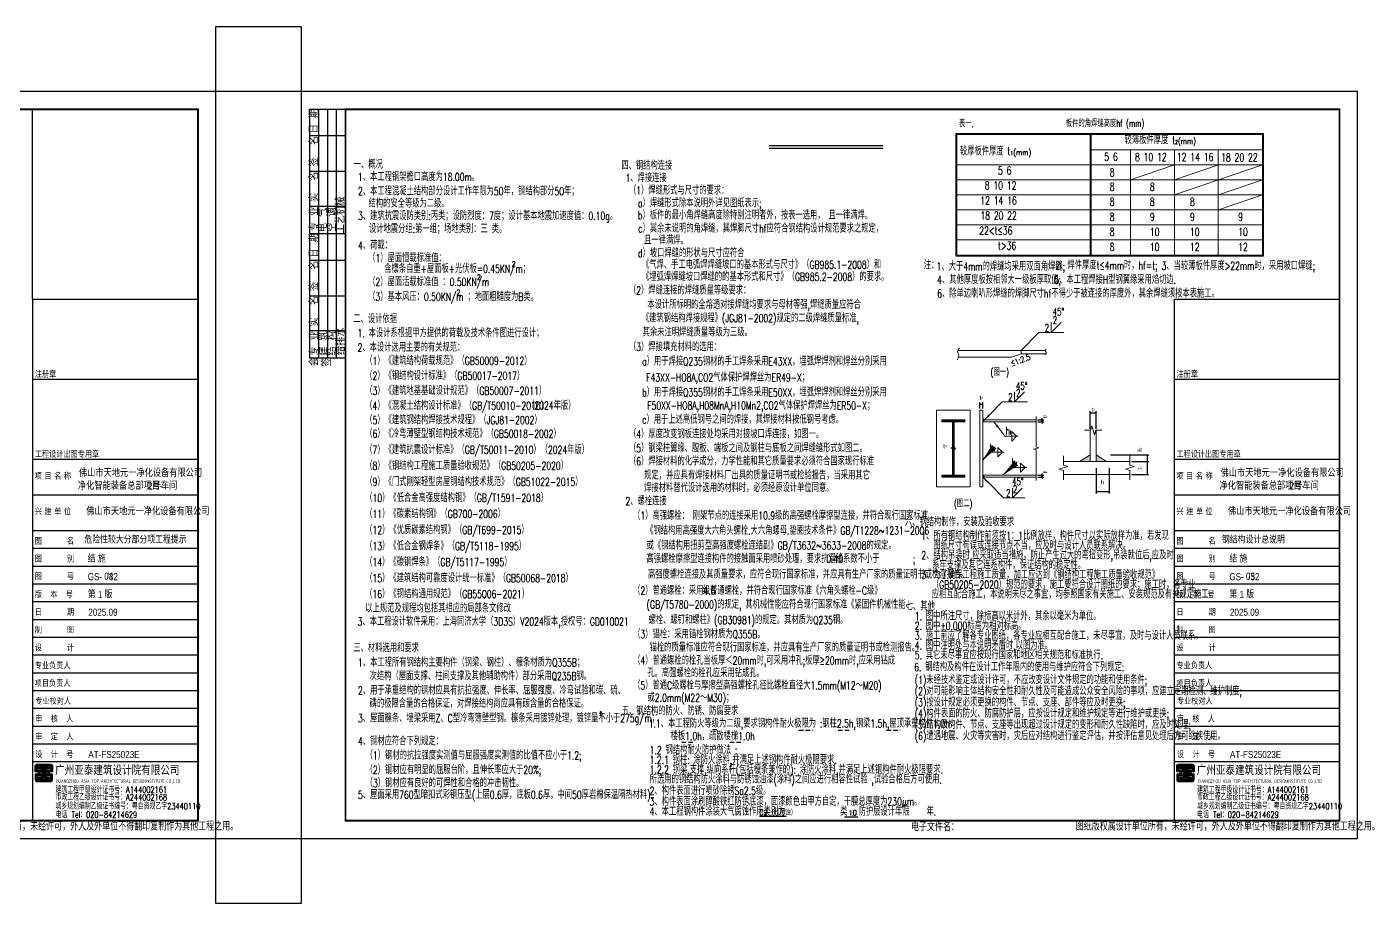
# Model space of a CAD drawing. Extents: x 250899 to 650964, y 268083 to 317384.
# Drawn here: x 576134 to 650964, y 268083 to 317384 of the extents above; entities that cross this region are included whole.
import ezdxf
from ezdxf.enums import TextEntityAlignment as Align

# ---------------------------------------------------------------- set-up
doc = ezdxf.new("R2010")
doc.units = 0
doc.header["$LTSCALE"] = 1000
doc.header["$MEASUREMENT"] = 0
doc.linetypes.add('HIDDEN', pattern=[0.375, 0.25, -0.125])
for name, color, linetype in [('13', 13, 'Continuous'), ('14', 14, 'Continuous'), ('_0', 7, 'Continuous'), ('DIM_SYMB', 3, 'Continuous'), ('PUB_TEXT', 7, 'Continuous'), ('PUB_TITLE', 4, 'Continuous'), ('S-PUB-TAB', 4, 'Continuous'), ('TK', 7, 'HIDDEN'), ('填写', 3, 'Continuous')]:
    doc.layers.add(name, color=color, linetype=linetype)
doc.layers.add('TXT', color=2, linetype='Continuous', lineweight=20)
doc.styles.add('_HZTXT', font='gs_txt.shx', dxfattribs={"width": 0.8, "bigfont": 'gs_hztxt.shx'})
doc.styles.add('_TXT-1', font='TXT-1.shx', dxfattribs={"width": 0.6})
doc.styles.add('A', font='romans.shx', dxfattribs={"width": 0.7, "bigfont": 'hzdx.shx'})
doc.styles.add('DIM_FONT', font='SIMPLEX.shx', dxfattribs={"width": 0.8})
doc.styles.add('HT', font='simhei.ttf')
doc.styles.add('HZDX', font='txt.shx', dxfattribs={"width": 0.7, "bigfont": 'hztxt.shx'})
doc.styles.add('HZTXT', font='txt.shx', dxfattribs={"bigfont": 'hztxt.shx'})
doc.styles.add('hztxt0', font='romans.shx', dxfattribs={"bigfont": 'gbcbig0.shx'})
doc.styles.get("Standard").update_dxf_attribs({"font": 'gbenor.shx', "bigfont": 'gbcbig0.shx'})
doc.styles.add('宋体', font='SimSun.ttf', dxfattribs={"width": 0.7})
doc.styles.add('标注', font='civil-jg.shx', dxfattribs={"width": 0.8, "bigfont": 'hz-jg.shx'})
doc.dimstyles.new('1-100', dxfattribs={"dimscale": 100, "dimtxt": 2.5, "dimasz": 0.9, "dimexe": 0.9, "dimexo": 0.9, "dimgap": 0.63, "dimtad": 1, "dimdec": 0, "dimzin": 0, "dimdsep": 46, "dimtxsty": '标注', "dimblk": 'ARCHTICK', "dimcen": 0, "dimclrt": 7, "dimadec": 0, "dimazin": 0, "dimtfac": 1, "dimtdec": 0, "dimtix": 1, "dimtmove": 2, "dimatfit": 3, "dimfxl": 1, "dimtolj": 1, "dimtzin": 0, "dimarcsym": 0})
doc.dimstyles.new('1-150', dxfattribs={"dimscale": 150, "dimtxt": 2.5, "dimasz": 0.9, "dimexe": 0.9, "dimexo": 0.9, "dimgap": 0.63, "dimtad": 1, "dimdec": 0, "dimzin": 4, "dimdsep": 46, "dimtxsty": 'DIM_FONT', "dimblk": 'ARCHTICK', "dimcen": 0.09, "dimclrt": 7, "dimazin": 0, "dimtfac": 1, "dimtdec": 0, "dimtix": 1, "dimtmove": 2, "dimatfit": 3, "dimfxl": 1, "dimtolj": 1, "dimtzin": 0, "dimarcsym": 0})

# ---------------------------------------------------------------- blocks, each defined once
blk = doc.blocks.new('弘吉车间2')
at = {"layer": '14'}
h = blk.add_hatch(dxfattribs=at)
h.set_pattern_fill('ANSI31', color=256, scale=100, angle=135, style=0)
h.set_pattern_definition([(180, (-226475.39, -78017.824), (-3e-15, -12.5), [])])
edge = h.paths.add_edge_path()
edge.add_line((-9011, 2855), (-9011, 2773))
edge.add_line((-9011, 2773), (-9152, 2773))
edge.add_line((-9152, 2773), (-9152, 3084))
edge.add_arc((-9062, 3084), 90, 90, 180, ccw=False)
edge.add_line((-9062, 3174), (-8271, 3174))
edge.add_arc((-8271, 3084), 90, 0, 90, ccw=False)
edge.add_line((-8181, 3084), (-8181, 2768))
edge.add_line((-8181, 2768), (-8311, 2768))
edge.add_line((-8311, 2768), (-8311, 2862))
edge.add_line((-8311, 2862), (-8282, 2862))
edge.add_line((-8282, 2862), (-8268, 2862))
edge.add_line((-8268, 2862), (-8268, 3074))
edge.add_line((-8268, 3074), (-9055, 3074))
edge.add_line((-9055, 3074), (-9055, 2855))
edge.add_line((-9055, 2855), (-9011, 2855))
h.paths.add_polyline_path([(-8629, 2622), (-8629, 3030), (-8321, 3030), (-8321, 2942), (-8535, 2942), (-8535, 2855), (-8362, 2855), (-8362, 2525), (-8542, 2525), (-8542, 2442), (-8320, 2442), (-8320, 2365), (-8628, 2365), (-8628, 2526), (-8697, 2526), (-8697, 2365), (-9006, 2365), (-9006, 2442), (-8784, 2442), (-8784, 2525), (-8963, 2525), (-8963, 2855), (-8790, 2855), (-8790, 2942), (-9004, 2942), (-9004, 3030), (-8697, 3030), (-8697, 2622)])
h.paths.add_polyline_path([(-8874, 2772), (-8776, 2772), (-8776, 2616), (-8874, 2616)], flags=16)
h.paths.add_polyline_path([(-8452, 2772), (-8549, 2772), (-8549, 2616), (-8452, 2616)], flags=16)
edge = h.paths.add_edge_path()
edge.add_line((-9011, 2525), (-9011, 2607))
edge.add_line((-9011, 2607), (-9152, 2607))
edge.add_line((-9152, 2607), (-9152, 2296))
edge.add_arc((-9062, 2296), 90, 180, 270)
edge.add_line((-9062, 2206), (-8271, 2206))
edge.add_arc((-8271, 2296), 90, 270, 360)
edge.add_line((-8181, 2296), (-8181, 2612))
edge.add_line((-8181, 2612), (-8311, 2612))
edge.add_line((-8311, 2612), (-8311, 2518))
edge.add_line((-8311, 2518), (-8282, 2518))
edge.add_line((-8282, 2518), (-8268, 2518))
edge.add_line((-8268, 2518), (-8268, 2306))
edge.add_line((-8268, 2306), (-9055, 2306))
edge.add_line((-9055, 2306), (-9055, 2525))
edge.add_line((-9055, 2525), (-9011, 2525))
for p, q in [((-9300, 29320), (-9300, 0)), ((-9300, 29320), (0, 29320)), ((-9300, 24820), (0, 24820)), ((-9300, 20320), (0, 20320)), ((-9300, 18320), (0, 18320)), ((-9300, 16320), (0, 16320)), ((-9300, 15320), (0, 15320)), ((-9300, 14320), (0, 14320)), ((-9300, 13320), (0, 13320)), ((-9300, 12320), (0, 12320)), ((-9300, 11320), (0, 11320)), ((-9300, 10320), (0, 10320)), ((-9300, 9320), (0, 9320)), ((-9300, 8320), (0, 8320)), ((-9300, 7320), (0, 7320)), ((-9300, 6320), (0, 6320)), ((-9300, 5320), (0, 5320)), ((-9300, 4320), (0, 4320)), ((-9300, 3320), (0, 3320)), ((-9300, 3320), (0, 3320))]:
    blk.add_line(p, q, dxfattribs=at)
for points in [[(-9011, 2855), (-9011, 2773), (-9152, 2773), (-9152, 3084, -0.414214), (-9062, 3174), (-8271, 3174, -0.414214), (-8181, 3084), (-8181, 2768), (-8311, 2768), (-8311, 2862), (-8282, 2862), (-8268, 2862), (-8268, 3074), (-9055, 3074), (-9055, 2855)], [(-9011, 2525), (-9011, 2607), (-9152, 2607), (-9152, 2296, 0.414214), (-9062, 2206), (-8271, 2206, 0.414214), (-8181, 2296), (-8181, 2612), (-8311, 2612), (-8311, 2518), (-8282, 2518), (-8268, 2518), (-8268, 2306), (-9055, 2306), (-9055, 2525)]]:
    blk.add_lwpolyline(points, format="xyb", close=True, dxfattribs=at)
blk.add_lwpolyline([(-8629, 2622), (-8629, 2622), (-8629, 3030), (-8321, 3030), (-8321, 2942), (-8535, 2942), (-8535, 2855), (-8362, 2855), (-8362, 2525), (-8542, 2525), (-8542, 2442), (-8320, 2442), (-8320, 2365), (-8628, 2365), (-8628, 2526), (-8697, 2526), (-8697, 2365), (-9006, 2365), (-9006, 2442), (-8784, 2442), (-8784, 2525), (-8963, 2525), (-8963, 2855), (-8790, 2855), (-8790, 2942), (-9004, 2942), (-9004, 3030), (-8697, 3030), (-8697, 2622), (-8629, 2622)], dxfattribs=at)
for points in [[(-8874, 2772), (-8776, 2772), (-8776, 2616), (-8874, 2616)], [(-8452, 2772), (-8549, 2772), (-8549, 2616), (-8452, 2616)]]:
    blk.add_lwpolyline(points, close=True, dxfattribs=at)
at = {"layer": '13', "color": 7, "style": '_HZTXT', "width": 0.85}
for s, height, p in [('佛山市天地元一净化设备有限公司', 417.91, (-6694, 19336)), ('净化智能装备总部项目-', 417.91, (-6750, 18616)), ('2号车间', 417.9, (-2815, 18616)), ('佛山市天地元一净化设备有限公司', 417.91, (-6282, 17179)), ('结 施', 400, (-6198, 14522)), ('GS-  /32', 400, (-6198, 13522)), ('第 1 版', 400, (-6198, 12522)), ('2025.09', 400, (-6166, 11522)), ('AT-FS25023E', 400, (-6166, 3522))]:
    blk.add_text(s, height=height, dxfattribs=at).set_placement(p)
at = {"layer": '13', "style": 'HZTXT', "width": 0.7}
for s, p in [('建筑工程甲级设计证书号：A144002161', (-8015, 1568)), ('市政工程乙级设计证书号：A244002168', (-8015, 1144)), ('城乡规划编制乙级证书编号：粤自资规乙字23440110', (-8015, 639)), ('电话 Tel：020-84214629', (-8015, 159))]:
    blk.add_text(s, height=350, rotation=359.99972, dxfattribs=at).set_placement(p)
at = {"layer": '14'}
for s, height, style, width, p in [('注册章', 350, '宋体', 0.82, (-9173, 24949)), ('工程设计出图专用章', 350, '宋体', 0.82, (-9173, 20449)), ('项', 350, '宋体', 0.82, (-9176, 19220)), ('目', 350, '宋体', 0.82, (-8632, 19220)), ('名', 350, '宋体', 0.82, (-8081, 19220)), ('称', 350, '宋体', 0.82, (-7542, 19220)), ('兴', 350, '宋体', 0.82, (-9176, 17220)), ('建', 350, '宋体', 0.82, (-8632, 17220)), ('单', 350, '宋体', 0.82, (-8081, 17220)), ('位', 350, '宋体', 0.82, (-7542, 17220)), ('图      名', 350, '宋体', 0.82, (-9176, 15566)), ('图      别', 350, '宋体', 0.82, (-9176, 14566)), ('图      号', 350, '宋体', 0.82, (-9176, 13566)), ('版  本  号', 350, '宋体', 0.82, (-9176, 12566)), ('日      期', 350, '宋体', 0.82, (-9176, 11566)), ('制      图', 350, '宋体', 0.82, (-9176, 10566)), ('设      计', 350, '宋体', 0.82, (-9176, 9566)), ('专业负责人', 350, '宋体', 0.82, (-9176, 8566)), ('项目负责人', 350, '宋体', 0.82, (-9176, 7566)), ('专业校对人', 350, '宋体', 0.82, (-9149, 6566, -24845)), ('审  核  人', 350, '宋体', 0.82, (-9149, 5566, -24845)), ('审  定  人', 350, '宋体', 0.82, (-9149, 4566, -24845)), ('设  计  号', 350, '宋体', 0.82, (-9149, 3566, -24845)), ('广州亚泰建筑设计院有限公司', 480, 'HT', 0.8, (-8033, 2612))]:
    blk.add_text(s, height=height, dxfattribs=dict(at, style=style, width=width)).set_placement(p)
at = {"layer": '14', "width": 0.8}
blk.add_text('GUANGZHOU ASIA TOP ARCHITECTURAL DESIGNINSTITUTE CO.,LTD', height=198, rotation=359.99972, dxfattribs=at).set_placement((-7987, 2124, -24845))
at = {"layer": '14', "style": 'hztxt0'}
for s, p in [('电子文件名：', (-24105, -584)), ('图纸版权属设计单位所有，未经许可，外人及外单位不得翻印复制作为其他工程之用。', (-14838, -548))]:
    blk.add_text(s, height=450, rotation=359.99972, dxfattribs=at).set_placement(p)
blk = doc.blocks.new('A$C393D5F54')
at = {"layer": '14'}
for p, q in [((0, 446), (0, 14446)), ((0, 14446), (2000, 14446)), ((500, 446), (500, 14446)), ((1000, 446), (1000, 14446)), ((1500, 446), (1500, 14446)), ((2000, 446), (2000, 14446)), ((2000, 12946), (0, 12946)), ((2000, 10946), (0, 10946)), ((2000, 8990), (0, 8990)), ((2000, 7446), (0, 7446)), ((2000, 5946), (0, 5946)), ((2000, 3946), (0, 3946)), ((2000, 1990), (0, 1990)), ((2000, 446), (0, 446))]:
    blk.add_line(p, q, dxfattribs=at)
at = {"layer": '14', "style": 'HZTXT', "width": 0.85}
for s, p in [('日 期', (462, 13105)), ('签  名', (466, 11238)), ('实  名', (466, 9238)), ('工艺机械', (1953, 7471)), ('专 业', (472, 7598)), ('电 气', (957, 7540)), ('空 调', (1460, 7558)), ('日 期', (462, 6105)), ('签  名', (466, 4238)), ('实  名', (466, 2238)), ('专 业', (480, 598)), ('建 筑', (967, 592)), ('结 构', (1470, 597)), ('给排水', (1970, 629)), ('会', (470, -3)), ('签', (1174, -27))]:
    blk.add_text(s, height=450, rotation=90, dxfattribs=at).set_placement(p)
blk = doc.blocks.new('_ArchTick')
at = {"color": 0, "linetype": 'ByBlock', "const_width": 0.4}
blk.add_lwpolyline([(-0.5, -0.5), (0.5, 0.5)], dxfattribs=at)
blk = doc.blocks.new('*D204')
at = {"layer": 'Defpoints', "color": 0, "transparency": 16777216}
for p in [(638173, 292938), (638173, 292207), (639152, 292207)]:
    blk.add_point(p, dxfattribs=at)
at = {"layer": 'TXT', "color": 0, "lineweight": -2, "transparency": 16777216}
for p, q in [((638263, 292938), (639242, 292938)), ((639152, 292938), (639152, 292207)), ((638263, 292207), (639242, 292207))]:
    blk.add_line(p, q, dxfattribs=at)
at = {"layer": 'TXT', "color": 0, "linetype": 'ByBlock', "lineweight": -2, "transparency": 16777216, "xscale": 90, "yscale": 90, "zscale": 90}
for p, rotation in [((639152, 292938), 90), ((639152, 292207), 270)]:
    blk.add_blockref('_ArchTick', p, dxfattribs=dict(at, rotation=rotation))
at = {"layer": 'TXT', "color": 7, "transparency": 16777216, "insert": (638717, 292573), "char_height": 250, "attachment_point": 5, "rotation": 90, "style": '标注'}
blk.add_mtext('\\A1;t{\\H0.5x;1}', dxfattribs=at)
blk = doc.blocks.new('*D205')
at = {"layer": 'Defpoints', "color": 0, "transparency": 16777216}
for p in [(636995, 293296), (638173, 292938), (639152, 292938)]:
    blk.add_point(p, dxfattribs=at)
at = {"layer": 'TXT', "color": 0, "lineweight": -2, "transparency": 16777216}
for p, q in [((637085, 293296), (639242, 293296)), ((638263, 292938), (639242, 292938)), ((639152, 293296), (639152, 292938))]:
    blk.add_line(p, q, dxfattribs=at)
at = {"layer": 'TXT', "color": 0, "linetype": 'ByBlock', "lineweight": -2, "transparency": 16777216, "xscale": 90, "yscale": 90, "zscale": 90}
for p, rotation in [((639152, 293296), 90), ((639152, 292938), 270)]:
    blk.add_blockref('_ArchTick', p, dxfattribs=dict(at, rotation=rotation))
at = {"layer": 'TXT', "color": 7, "transparency": 16777216, "insert": (638737, 293596), "char_height": 250, "attachment_point": 5, "rotation": 90, "style": '标注'}
blk.add_mtext('\\A1;h{\\H0.5x;f}', dxfattribs=at)
blk = doc.blocks.new('*D206')
at = {"layer": 'Defpoints', "color": 0, "transparency": 16777216}
for p in [(636272, 292639), (637002, 292639), (636272, 291228)]:
    blk.add_point(p, dxfattribs=at)
at = {"layer": 'TXT', "color": 0, "lineweight": -2, "transparency": 16777216}
for p, q in [((636272, 292549), (636272, 291138)), ((637002, 292549), (637002, 291138)), ((637002, 291228), (636272, 291228))]:
    blk.add_line(p, q, dxfattribs=at)
at = {"layer": 'TXT', "color": 0, "linetype": 'ByBlock', "lineweight": -2, "transparency": 16777216, "xscale": 90, "yscale": 90, "zscale": 90, "rotation": 180}
blk.add_blockref('_ArchTick', (636272, 291228), dxfattribs=at)
at = {"layer": 'TXT', "color": 0, "linetype": 'ByBlock', "lineweight": -2, "transparency": 16777216, "xscale": 90, "yscale": 90, "zscale": 90}
blk.add_blockref('_ArchTick', (637002, 291228), dxfattribs=at)
at = {"layer": 'TXT', "color": 7, "transparency": 16777216, "insert": (636641, 291769), "char_height": 250, "attachment_point": 5, "style": '标注'}
blk.add_mtext('\\A1;h{\\H0.5x;f}', dxfattribs=at)
blk = doc.blocks.new('*D207')
at = {"layer": 'Defpoints', "color": 0, "transparency": 16777216}
for p in [(636272, 295662), (635940, 294683), (636272, 294683)]:
    blk.add_point(p, dxfattribs=at)
at = {"layer": 'TXT', "color": 0, "lineweight": -2, "transparency": 16777216}
for p, q in [((635940, 294773), (635940, 295752)), ((635940, 295662), (636272, 295662)), ((636272, 294773), (636272, 295752))]:
    blk.add_line(p, q, dxfattribs=at)
at = {"layer": 'TXT', "color": 0, "linetype": 'ByBlock', "lineweight": -2, "transparency": 16777216, "xscale": 90, "yscale": 90, "zscale": 90, "rotation": 180}
blk.add_blockref('_ArchTick', (635940, 295662), dxfattribs=at)
at = {"layer": 'TXT', "color": 0, "linetype": 'ByBlock', "lineweight": -2, "transparency": 16777216, "xscale": 90, "yscale": 90, "zscale": 90}
blk.add_blockref('_ArchTick', (636272, 295662), dxfattribs=at)
at = {"layer": 'TXT', "color": 7, "transparency": 16777216, "insert": (636106, 295850), "char_height": 250, "attachment_point": 5, "style": '标注'}
blk.add_mtext('\\A1;t{\\H0.5x;2}', dxfattribs=at)
blk = doc.blocks.new('*D208')
at = {"layer": 'Defpoints', "color": 0, "transparency": 16777216}
for p in [(628194, 293694), (628292, 293694), (628292, 293680)]:
    blk.add_point(p, dxfattribs=at)
at = {"layer": 'TXT', "color": 0, "lineweight": -2, "transparency": 16777216}
for p, q in [((628194, 293680), (628104, 293680)), ((628194, 293680), (628292, 293680)), ((628194, 293604), (628194, 293590)), ((628292, 293680), (628382, 293680)), ((628292, 293604), (628292, 293590))]:
    blk.add_line(p, q, dxfattribs=at)
at = {"layer": 'TXT', "color": 0, "linetype": 'ByBlock', "lineweight": -2, "transparency": 16777216, "xscale": 90, "yscale": 90, "zscale": 90}
blk.add_blockref('_ArchTick', (628194, 293680), dxfattribs=at)
at = {"layer": 'TXT', "color": 0, "linetype": 'ByBlock', "lineweight": -2, "transparency": 16777216, "xscale": 90, "yscale": 90, "zscale": 90, "rotation": 180}
blk.add_blockref('_ArchTick', (628292, 293680), dxfattribs=at)
at = {"layer": 'TXT', "color": 7, "transparency": 16777216, "insert": (627784, 293791), "char_height": 250, "attachment_point": 5, "style": '标注'}
blk.add_mtext('\\A1;t{\\H0.5x;w}', dxfattribs=at)
blk = doc.blocks.new('*D209')
at = {"layer": 'Defpoints', "color": 0, "transparency": 16777216}
for p in [(629730, 295822), (629894, 296162), (629894, 295822)]:
    blk.add_point(p, dxfattribs=at)
at = {"layer": 'TXT', "color": 0, "lineweight": -2, "transparency": 16777216}
for p, q in [((629730, 295912), (629730, 296252)), ((629730, 296162), (629894, 296162)), ((629894, 295912), (629894, 296252))]:
    blk.add_line(p, q, dxfattribs=at)
at = {"layer": 'TXT', "color": 0, "linetype": 'ByBlock', "lineweight": -2, "transparency": 16777216, "xscale": 90, "yscale": 90, "zscale": 90, "rotation": 180}
blk.add_blockref('_ArchTick', (629730, 296162), dxfattribs=at)
at = {"layer": 'TXT', "color": 0, "linetype": 'ByBlock', "lineweight": -2, "transparency": 16777216, "xscale": 90, "yscale": 90, "zscale": 90}
blk.add_blockref('_ArchTick', (629894, 296162), dxfattribs=at)
at = {"layer": 'TXT', "color": 7, "transparency": 16777216, "insert": (629812, 296518), "char_height": 250, "attachment_point": 5, "style": '标注'}
blk.add_mtext('\\A1;t{\\H0.5x;e}', dxfattribs=at)
blk = doc.blocks.new('*D210')
at = {"layer": 'Defpoints', "color": 0, "transparency": 16777216}
for p in [(632894, 295277), (632897, 295165), (633234, 295165)]:
    blk.add_point(p, dxfattribs=at)
at = {"layer": 'TXT', "color": 0, "lineweight": -2, "transparency": 16777216}
for p, q in [((632984, 295277), (633324, 295277)), ((632987, 295165), (633324, 295165)), ((633234, 295277), (633234, 295367)), ((633234, 295277), (633234, 295165)), ((633234, 295165), (633234, 295075))]:
    blk.add_line(p, q, dxfattribs=at)
at = {"layer": 'TXT', "color": 0, "linetype": 'ByBlock', "lineweight": -2, "transparency": 16777216, "xscale": 90, "yscale": 90, "zscale": 90}
for p, rotation in [((633234, 295277), 270), ((633234, 295165), 90)]:
    blk.add_blockref('_ArchTick', p, dxfattribs=dict(at, rotation=rotation))
at = {"layer": 'TXT', "color": 7, "transparency": 16777216, "insert": (633401, 295447), "char_height": 250, "attachment_point": 5, "rotation": 90, "style": '标注'}
blk.add_mtext('\\A1;t{\\H0.5x;f}', dxfattribs=at)
blk = doc.blocks.new('*D211')
at = {"layer": 'Defpoints', "color": 0, "transparency": 16777216}
for p in [(632894, 292164), (632897, 292052), (633234, 292052)]:
    blk.add_point(p, dxfattribs=at)
at = {"layer": 'TXT', "color": 0, "lineweight": -2, "transparency": 16777216}
for p, q in [((632984, 292164), (633324, 292164)), ((632987, 292052), (633324, 292052)), ((633234, 292164), (633234, 292254)), ((633234, 292164), (633234, 292052)), ((633234, 292052), (633234, 291962))]:
    blk.add_line(p, q, dxfattribs=at)
at = {"layer": 'TXT', "color": 0, "linetype": 'ByBlock', "lineweight": -2, "transparency": 16777216, "xscale": 90, "yscale": 90, "zscale": 90}
for p, rotation in [((633234, 292164), 270), ((633234, 292052), 90)]:
    blk.add_blockref('_ArchTick', p, dxfattribs=dict(at, rotation=rotation))
at = {"layer": 'TXT', "color": 7, "transparency": 16777216, "insert": (633401, 292335), "char_height": 250, "attachment_point": 5, "rotation": 90, "style": '标注'}
blk.add_mtext('\\A1;t{\\H0.5x;f}', dxfattribs=at)

msp = doc.modelspace()

# ---------------------------------------------------------------- hatches: boundary and pattern name
at = {"layer": 'TXT'}
h = msp.add_hatch(dxfattribs=at)
h.set_pattern_fill('ANSI32', color=0, scale=225.684374, style=0)
h.set_pattern_definition([(45, (182579.674, -206695.32), (-59.843607, 59.843607), []), (45, (182619.57, -206695.32), (-59.843607, 59.843607), [])])
h.paths.add_polyline_path([(628883.5, 295276.9), (627602.6, 295276.9), (627602.6, 295164.9), (628883.5, 295164.9)])
h.paths.add_polyline_path([(628291.8, 295164.9), (628194.3, 295164.9), (628194.3, 292164.5), (628291.8, 292164.5)])
h.paths.add_polyline_path([(628883.5, 292164.5), (627602.6, 292164.5), (627602.6, 292052.4), (628883.5, 292052.4)])
for points in [[(629894.3, 295340.6), (629894.3, 295164.9), (630004.8, 295276.9, 0.1050115)], [(629894.3, 291988.8), (629894.3, 292164.5), (630004.8, 292052.4, -0.1050115)]]:
    msp.add_hatch(color=0, dxfattribs=at).paths.add_polyline_path(points)
h = msp.add_hatch(color=0, dxfattribs=at)
h.paths.add_polyline_path([(635349.9, 292937.7), (635939.9, 292937.7), (635939.9, 293295.6)])
h.paths.add_polyline_path([(636862, 292937.7), (636272, 293295.6), (636272, 292937.7)])

# ---------------------------------------------------------------- linework, layer by layer
at = {"color": 6}
for p, q in [((617339.8, 272990.3), (618849.3, 272990.3)), ((622116, 272955.5), (622870.8, 272955.5))]:
    msp.add_line(p, q, dxfattribs=at)
at = {"layer": '14'}
msp.add_line((576470, 302053.2), (576470, 312733.2), dxfattribs=at)
at = {"layer": 'DIM_SYMB', "const_width": 70}
msp.add_lwpolyline([(617880, 310696), (624291, 310696)], dxfattribs=at)
at = {"layer": 'DIM_SYMB'}
msp.add_lwpolyline([(617880, 310556), (624291, 310556)], dxfattribs=at)
at = {"layer": 'PUB_TITLE'}
for points in [[(512470, 271733.2), (586770, 271733.2), (586770, 313733.2), (512470, 313733.2)], [(591564.1, 271733.2), (650964.1, 271733.2), (650964.1, 313733.2), (591564.1, 313733.2)]]:
    msp.add_lwpolyline(points, close=True, dxfattribs=at)
at = {"layer": 'PUB_TITLE', "const_width": 100}
for points in [[(514970, 272733.2), (585770, 272733.2), (585770, 312733.2), (514970, 312733.2)], [(594064.1, 272733.2), (649964.1, 272733.2), (649964.1, 312733.2), (594064.1, 312733.2)]]:
    msp.add_lwpolyline(points, close=True, dxfattribs=at)
at = {"layer": 'S-PUB-TAB'}
for points in [[(586770, 317383.9), (591564.1, 317383.9), (591564.1, 313733.2), (586770, 313733.2)], [(586770, 271733.2), (591564.1, 271733.2), (591564.1, 268082.5), (586770, 268082.5)]]:
    msp.add_lwpolyline(points, close=True, dxfattribs=at)
at = {"layer": 'TK'}
for p, q in [((614698.3, 277862.3), (615065, 277862.3)), ((619564.6, 277821.1), (620320.4, 277821.1)), ((621764.3, 277821.1), (622520.1, 277821.1)), ((624494.1, 277821.1), (625249.9, 277821.1)), ((612970.4, 277144.3), (613726.1, 277144.3)), ((615674.9, 277144.3), (616430.6, 277144.3))]:
    msp.add_line(p, q, dxfattribs=at)
at = {"layer": 'TXT', "color": 0}
for p, q in [((628380.2, 311367), (645678.2, 311367)), ((628380.2, 311367), (628380.2, 304483.6)), ((628436.6, 311310.5), (645621.8, 311310.5)), ((628436.6, 311310.5), (628436.6, 304540)), ((635941.1, 311310.5), (635941.1, 304540)), ((635997.5, 311310.5), (635997.5, 304540)), ((645621.8, 311310.5), (645621.8, 304540)), ((645678.2, 311367), (645678.2, 304483.6)), ((635997.5, 310464.2), (645621.8, 310464.2)), ((638197.9, 310464.2), (638197.9, 304540)), ((640680.4, 310464.2), (640680.4, 304540)), ((643139.2, 310464.2), (643139.2, 304540)), ((628436.6, 309617.9), (645621.8, 309617.9)), ((638197.9, 308771.6), (640680.4, 309617.9)), ((640680.4, 308771.6), (643163, 309617.9)), ((643163, 308771.6), (645621.8, 309617.9)), ((628436.6, 308771.6), (645621.8, 308771.6)), ((640680.4, 307925.3), (643163, 308771.6)), ((643163, 307925.3), (645621.8, 308771.6)), ((628436.6, 307925.3), (645621.8, 307925.3)), ((643163, 307079), (645621.8, 307925.3)), ((628436.6, 307079), (645621.8, 307079)), ((628436.6, 306232.6), (645621.8, 306232.6)), ((628436.6, 305386.3), (645621.8, 305386.3)), ((628380.2, 304483.6), (645678.2, 304483.6)), ((628436.6, 304540), (645621.8, 304540)), ((633048.5, 300187.9), (634465.1, 300187.9)), ((633745.8, 300187.9), (633745.8, 300749.9)), ((633745.8, 300187.9), (634307.8, 300749.9)), ((628488.9, 299175.8), (632114.3, 299175.8)), ((628531.1, 298793.1), (631538.9, 298793.1)), ((631538.9, 299175.8), (633416.2, 299175.8)), ((631538.9, 298793.1), (632062.3, 298988.5)), ((632062.3, 298988.5), (632062.3, 299175.8)), ((632062.3, 298988.5), (633449.4, 298988.5)), ((631688.4, 296289.1), (632250.3, 296851)), ((631688.4, 296289.1), (631688.4, 296851)), ((629190.9, 295822.3), (627295.1, 295822.3)), ((627295.1, 295822.3), (627295.1, 291507.1)), ((629190.9, 295822.3), (629190.9, 291507.1)), ((629730, 295822.3), (629730, 291507.1)), ((629730, 295822.3), (629894.3, 295822.3)), ((629894.3, 295822.3), (629894.3, 291507.1)), ((630991, 296289.1), (632407.7, 296289.1)), ((628883.5, 295276.9), (627602.6, 295276.9)), ((627602.6, 295276.9), (627602.6, 295164.9)), ((628883.5, 295164.9), (627602.6, 295164.9)), ((628194.3, 295164.9), (628194.3, 292164.5)), ((628291.8, 295164.9), (628291.8, 292164.5)), ((628883.5, 295276.9), (628883.5, 295164.9)), ((629894.3, 295164.9), (630004.8, 295276.9)), ((629894.3, 295164.9), (632900.2, 295164.9)), ((630251.2, 295529.3), (630004.2, 295275.6)), ((630004.8, 295276.9), (632900.2, 295276.9)), ((630737.5, 294883.2), (630523.1, 295164.9)), ((631145, 294347.6), (631889.3, 294347.6)), ((631799.4, 294347.6), (631529.7, 294617.4)), ((631529.7, 294347.6), (631529.7, 294617.4)), ((631799.4, 294347.6), (631529.7, 294077.9)), ((631529.7, 294347.6), (631529.7, 294077.9)), ((635939.9, 294683.1), (635939.9, 292937.7)), ((636272, 294683.1), (636272, 292937.7)), ((630279.2, 293448.7), (631093.8, 293448.7)), ((631007.1, 293448.7), (630747.1, 293708.7)), ((630747.1, 293448.7), (630747.1, 293708.7)), ((631007.1, 293448.7), (630747.1, 293188.7)), ((630747.1, 293448.7), (630747.1, 293188.7)), ((632288.5, 292583.3), (632028.6, 292843.3)), ((632028.6, 292583.3), (632028.6, 292843.3)), ((634429.8, 292937.7), (638173, 292937.7)), ((635939.9, 293295.6), (635349.9, 292937.7)), ((636272, 293295.6), (636862, 292937.7)), ((628883.5, 292164.5), (627602.6, 292164.5)), ((627602.6, 292052.4), (627602.6, 292164.5)), ((628883.5, 292052.4), (627602.6, 292052.4)), ((628883.5, 292052.4), (628883.5, 292164.5)), ((629894.3, 292164.5), (632900.2, 292164.5)), ((629894.3, 292164.5), (630004.8, 292052.4)), ((629894.3, 292052.4), (632900.2, 292052.4)), ((631495.4, 292583.3), (632375.2, 292583.3)), ((632288.5, 292583.3), (632028.6, 292323.4)), ((632028.6, 292583.3), (632028.6, 292323.4)), ((638173, 292207.5), (634429.8, 292207.5)), ((629190.9, 291507.1), (627295.1, 291507.1)), ((629894.3, 291507.1), (629730, 291507.1)), ((631565.3, 290889.9), (631565.3, 291431.6)), ((631565.3, 290889.9), (632107, 291431.6)), ((631061.4, 290889.9), (632258.6, 290889.9))]:
    msp.add_line(p, q, dxfattribs=at)
at = {"layer": 'TXT', "color": 0, "extrusion": (0, 0, -1)}
msp.add_line((630197.4, 291760.8), (629948.1, 292012.1), dxfattribs=at)
at = {"layer": 'TXT', "color": 0}
for points in [[(630251.2, 295529.3), (630991, 296289.1)], [(630737.5, 294883.2), (631145, 294347.6)], [(632900.2, 295466.5), (632900.2, 293752.7), (633049.2, 293705.3), (632751.3, 293624.1), (632900.2, 293576.7), (632900.2, 291862.9)], [(635624, 294683.1), (635959.2, 294683.1), (636038.2, 294931.4), (636173.6, 294434.9), (636252.6, 294683.1), (636587.9, 294683.1)], [(634429.8, 293253.6), (634429.8, 292719.3), (634678, 292640.3), (634181.5, 292504.9), (634429.8, 292425.9), (634429.8, 291891.5)], [(638173, 293253.6), (638173, 292719.3), (638421.3, 292640.3), (637924.8, 292504.9), (638173, 292425.9), (638173, 291891.5)]]:
    msp.add_lwpolyline(points, dxfattribs=at)
at = {"layer": 'TXT', "color": 0, "extrusion": (0, 0, -1)}
msp.add_lwpolyline([(-630197.4, 291760.8), (-631061.4, 290889.9)], dxfattribs=at)
at = {"layer": 'TXT', "color": 0}
msp.add_arc((629799.7, 295048.5), 307, 48.072094, 72.051069, dxfattribs=at)
for points, knots in [([(628594.3, 299296), (628537.2, 299243.8), (628425.8, 299141.9), (628596, 298912.9), (628519.1, 298750.7), (628471.7, 298650.7)], [0, 0, 0, 0, 201.0135278, 392.4350221, 700.1627303, 700.1627303, 700.1627303, 700.1627303]), ([(633472.5, 299245.5), (633442.7, 299218.8), (633382.6, 299165.1), (633500.1, 299057), (633444.9, 298973.6), (633411.3, 298922.8)], [0, 0, 0, 0, 100.5067639, 202.2747743, 360.2538886, 360.2538886, 360.2538886, 360.2538886])]:
    msp.add_open_spline(points, degree=3, knots=knots, dxfattribs=at)
for points in [[(630208.9, 295572.3), (630293.4, 295489.9), (630004.2, 295277.5)], [(630787.2, 294919.6), (630693.5, 294847.8), (630525, 295164.7)], [(630078.3, 293304.7), (630168.3, 293228.4), (629894.3, 292996.6)], [(630232.3, 291806), (630147.6, 291723.8), (629943.4, 292018.9)], [(631246.8, 292441.5), (631324.3, 292352.5), (631018.6, 292164.5)]]:
    msp.add_solid(points, dxfattribs=at)

# ---------------------------------------------------------------- block references
at = {"layer": '14', "color": 6}
msp.add_blockref('A$C393D5F54', (592064.1, 298287.6), dxfattribs=at)
at = {"layer": '_0'}
for p in [(585770, 272733.2), (649964.1, 272733.2)]:
    msp.add_blockref('弘吉车间2', p, dxfattribs=at)

# ---------------------------------------------------------------- texts
at = {"layer": '13', "color": 7, "style": '_HZTXT', "width": 0.85}
for s, p in [('危险性较大分部分项工程提示', (579382.4, 288326.8)), ('钢结构设计总说明', (643349.9, 288326.8)), ('04', (580501.1, 286276)), ('05', (644695.3, 286276))]:
    msp.add_text(s, height=400, dxfattribs=at).set_placement(p)
at = {"layer": 'PUB_TEXT', "style": '_TXT-1', "width": 0.6}
msp.add_text('2', height=224.1, dxfattribs=at).set_placement((608342.7, 278865.4), align=Align.TOP_LEFT)
at = {"layer": 'TXT', "color": 0, "style": 'A', "width": 0.7}
for s, height, p in [('表一.', 389.98, (628556.1, 311729.1)), ('板件的角焊缝高度hf (mm)', 389.983, (634565.4, 311743.7)), ('一、概况', 450, (594529.6, 309399.4)), ('四、钢结构连接', 450, (609574.3, 309341.7)), ('1、本工程钢架檐口高度为18.00m。', 450, (594768.2, 308705)), ('1、焊接连接', 450, (609806.6, 308651.8)), ('8', 450, (637038, 308956.5)), ('2、本工程混凝土结构部分设计工作年限为50年，钢结构部分50年；', 450, (594768.2, 307903.1)), ('  （1）焊缝形式与尺寸的要求：', 450, (609572.2, 307942.6)), ('8', 450, (637038, 308152.7)), ('8', 450, (639294.9, 308152.7)), ('结构的安全等级为二级。', 450, (595363.4, 307215.2)), ('    a）焊缝形式除本说明外详见图纸表示;', 450, (609572.2, 307229.2)), ('8', 450, (637038, 307306.4)), ('8', 450, (639294.9, 307306.4)), ('8', 450, (641551.7, 307306.4)), ('3、建筑抗震设防类别:丙类；设防烈度：7度；设计基本地震加速度值：0.10g。', 450, (594768.2, 306515)), ('    b）板件的最小角焊缝高度除特别注明者外，按表一选用， 且一律满焊。', 450, (609572.2, 306551.4)), ('8', 450, (637038, 306460.1)), ('9', 450, (639294.9, 306460.1)), ('9', 450, (641551.7, 306460.1)), ('9', 450, (644259.9, 306460.1)), ('设计地震分组:第一组；场地类别：三 类。', 450, (595383.7, 305785.7)), ('    c）其余未说明的角焊缝，其焊脚尺寸hf应符合钢结构设计规范要求之规定，', 450, (609588.6, 305808.2)), ('8', 450, (637038, 305613.8)), ('10', 450, (639294.9, 305613.8)), ('10', 450, (641551.7, 305613.8)), ('10', 450, (644259.9, 305613.8)), ('4、荷载：', 450, (594768.2, 304858.5)), ('且一律满焊。', 450, (610855.2, 305142.7)), ('（1）屋面恒载标准值：', 450, (595339.2, 304144.9)), ('    d）坡口焊缝的形状与尺寸应符合', 450, (609572.2, 304417.2)), ('8', 450, (637038, 304767.5)), ('10', 450, (639294.9, 304767.5)), ('12', 450, (641551.7, 304767.5)), ('12', 450, (644259.9, 304767.5)), ('含檩条自重+屋面板+光伏板=0.45KN/m；', 450, (596241.7, 303539.7)), ('2', 300, (603413.2, 303883.2)), ('《气焊、手工电弧焊焊缝坡口的基本形式与尺寸》（GB985.1-2008）和', 450, (610737.4, 303771.3)), ('注：', 450, (626580.3, 303743.3)), ('1、大于4mm的焊缝均采用双面角焊缝;', 450, (627307.8, 303673)), ('2、焊件厚度t≤4mm时，hf=t;', 450, (633982, 303733.7)), ('3、当较薄板件厚度>22mm时，采用坡口焊缝;', 450, (639950.2, 303706.8)), ('（2）屋面活载标准值 ：0.50KN/m', 450, (595339.2, 302803.4)), ('2', 300, (601456.7, 303145.1)), ('《埋弧焊焊缝坡口焊缝的的基本形式和尺寸》（GB985.2-2008）的要求。', 450, (610738.7, 303087.9)), ('4、其他厚度板按相邻大一级板厚取值;', 450, (627337.2, 302926.4)), ('5、本工程焊接H型钢翼缘采用焰切边.', 450, (633926.2, 302925.6)), ('（3）基本风压：0.50KN/m ；地面粗糙度为B类。', 450, (595339.2, 301963.9)), ('2', 300, (600317.1, 302292.3)), ('  （2）焊缝连接的焊缝质量等级要求：', 450, (609572.2, 302328.1)), ('6、除单边喇叭形焊缝的焊脚尺寸hf不得少于被连接的厚度外，其余焊缝须按本表施工。', 450, (627335.1, 302152.7)), ('   本设计所标明的全熔透对接焊缝均要求与母材等强,焊缝质量应符合', 450, (610333.2, 301522.6)), ('二、设计依据', 450, (594505.6, 300716.5)), ('《建筑钢结构焊接规程》(JGJ81-2002)规定的二级焊缝质量标准,', 450, (610727.5, 300761.2)), ('45%%d', 415.98, (633824.9, 301144.3)), ('2', 416, (633830.1, 300674.1)), ('1. 本设计系根据甲方提供的荷载及技术条件图进行设计；', 450, (594744.2, 299921.6)), ('其余未注明焊缝质量等级为三级。', 450, (610772, 299967.9)), ('2、本设计选用主要的有关规范：', 450, (594744.2, 299115.8)), ('  （3）焊接填充材料的选用：', 450, (609572.2, 299145.2)), ('  （1）《建筑结构荷载规范》（GB50009-2012）', 450, (594744.2, 298364)), ('     a）用于焊接Q235钢材的手工焊条采用E43XX，埋弧焊焊剂和焊丝分别采用', 450, (609572.2, 298332.2)), ('  （2）《钢结构设计标准》（GB50017-2017）', 450, (594744.2, 297523)), ('F43XX-HO8A,CO2气体保护焊焊丝为ER49-X；', 450, (610975.8, 297429.9)), ('(图一)', 389.98, (630336.3, 297759)), ('  （3）《建筑地基基础设计规范》（GB50007-2011）', 450, (594744.2, 296677.9)), ('     b）用于焊接Q355钢材的手工焊条采用E50XX，埋弧焊焊剂和焊丝分别采用', 450, (609572.2, 296591.4)), ('45%%d', 415.98, (631767.5, 296968.6)), ('  （4）《混凝土结构设计标准》（GB/T50010-2010）', 450, (594744.2, 295839.8)), ('（2024年版）', 450, (604276.9, 295845.7)), ('F50XX-HO8A,H08MnA,H10Mn2,CO2气体保护焊焊丝为ER50-X；', 450, (611029.3, 295848.4)), ('2', 416, (631772.7, 296570.1)), ('  （5）《建筑钢结构焊接技术规程》（JGJ81-2002）', 450, (594744.2, 295035)), ('     c）用于上述高低钢号之间的焊接，其焊接材料按低钢号考虑。', 450, (609572.2, 295061.6)), ('h', 431.6, (631180.4, 294443.4)), ('  （6）《冷弯薄壁型钢结构技术规范》（GB50018-2002）', 450, (594744.2, 294264.7)), ('  （4）厚度改变钢板连接处均采用对接坡口焊连接，如图一。', 450, (609572.2, 294245.3)), ('f', 215.8, (631414.6, 294443.4)), ('  （7）《建筑抗震设计标准》（GB/T50011-2010）（2024年版）', 450, (594744.2, 293362.5)), ('  （5）钢梁柱翼缘、腹板、端板之间及钢柱与底板之间焊缝缝形式如图二。', 450, (609572.2, 293454.5)), ('h', 416, (630292.3, 293505.9)), ('f', 208, (630518.1, 293505.9)), ('  （8）《钢结构工程施工质量验收规范》（GB50205-2020）', 450, (594744.2, 292460.3)), ('  （6）焊接材料的化学成分，力学性能和其它质量要求必须符合国家现行标准', 450, (609572.2, 292715.3)), ('h', 416, (631529.5, 292675.6)), ('f', 208, (631755.3, 292675.6)), ('  （9）《门式刚架轻型房屋钢结构技术规范》（GB51022-2015）', 450, (594744.2, 291558)), ('规定，并应具有焊接材料厂出具的质量证明书或检验报告，当采用其它', 450, (610860, 291924.6)), ('45%%d', 415.98, (631543.7, 291593.5)), ('  （10）《低合金高强度结构钢》（GB/T1591-2018）', 450, (594744.2, 290655.8)), ('焊接材料替代设计选用的材料时，必须经原设计单位同意。', 450, (610860, 291220.8)), ('2', 416, (631588, 291160.8)), ('2、螺栓连接', 450, (609806.6, 290474.8)), ('(图二)', 389.98, (628281.4, 290368.4)), ('  （11）《碳素结构钢》（GB700-2006）', 450, (594744.2, 289753.6)), ('  （1）高强螺栓： 刚架节点的连接采用10.9级的高强螺栓摩擦型连接，并符合现行国家标准', 450, (609806.6, 289660.4)), ('六、钢结构制作，安装及验收要求', 450, (625523.1, 289299.6)), ('  （12）《优质碳素结构钢》（GB/T699-2015）', 450, (594744.2, 288851.3)), ('《钢结构用高强度大六角头螺栓.大六角螺母.垫圈技术条件》GB/T1228~1231-2006', 450, (610974.7, 288818.2)), ('1、所有钢结构制作前须按1：1比例放样，构件尺寸以实际放样为准，若发现', 450, (626444.6, 288531.8)), ('  （13）《低合金钢焊条》（GB/T5118-1995）', 450, (594744.2, 287949.1)), ('或《钢结构用扭剪型高强度螺栓连结副》GB/T3632~3633-2008的规定。', 450, (610993.7, 287981.6)), ('图纸尺寸有误或连接节点不当，应及时与设计人员联系解决。', 450, (627116, 287981.8)), ('  （14）《碳钢焊条》（GB/T5117-1995）', 450, (594744.2, 287046.9)), ('高强螺栓摩擦型连接构件的接触面采用喷砂处理，要求抗滑移系数不小于        ;', 450, (610987.7, 287233.2)), ('2、结构吊装时,应采取适当措施，防止产生过大的弯扭变形,吊装就位后,应及时', 450, (626444.6, 287431.8)), ('系牢支撑及其它连系构件，保证结构的稳定性。', 450, (627055, 286881.8)), ('  （15）《建筑结构可靠度设计统一标准》（GB50068-2018）', 450, (594744.2, 286144.6)), ('  高强度螺栓连接及其质量要求，应符合现行国家标准，并应具有生产厂家的质量证明书或检测报告。', 450, (610642.1, 286351.8)), ('3、为了确保工程施工质量，加工应达到《钢结构工程施工质量验收规范》', 450, (626444.6, 286331.8)), ('  （2）普通螺栓：采用4.6', 450, (609806.6, 285442.9)), ('级普通螺栓，并符合现行国家标准《六角头螺栓-C级》', 450, (614154.2, 285442.9)), ('（GB50205-2020）规范的要求，施工要符合设计图纸的要求；施工时，各专业', 450, (627036.7, 285781.8)), ('  （16）《钢结构通用规范》（GB55006-2021）', 450, (594744.2, 285252.1)), ('(GB/T5780-2000)的规定, 其机械性能应符合现行国家标准《紧固件机械性能、', 450, (610999, 284658.9)), ('应相互配合施工，本说明未尽之事宜，均参照国家有关施工、安装规范及有关规定施工。', 450, (627033, 285231.8)), ('以上规范及规程均包括其相应的局部条文修改', 450, (595178.1, 284448.2)), ('七、其他', 450, (625565.7, 284562.2)), ('1. 图中所注尺寸，除标高以米计外，其余以毫米为单位。', 450, (626076.4, 284012.2)), ('3、本工程设计软件采用：上海同济大学（3D3S）V2024版本,授权号：GD010021', 450, (594744.2, 283700.7)), ('螺栓、螺钉和螺柱》(GB30981)的规定。其材质为Q235钢。', 450, (611106.8, 283791.6)), ('2. 图中%%P0.000标高为相对标高。', 450, (626076.4, 283462.2)), ('  （3）锚栓：采用锚栓钢材质为Q355B。', 450, (609806.6, 282991.7)), ('3. 施工前应了解各专业图纸，各专业应相互配合施工，未尽事宜，及时与设计人员联系。', 450, (626076.4, 282912.2)), ('4. 图中注明处与本说明矛盾时,以图为准。', 450, (626076.4, 282362.2)), ('三、材料选用和要求', 450, (594505.6, 282215.8)), ('  锚栓的质量标准应符合现行国家标准，并应具有生产厂家的质量证明书或检测报告。', 450, (610734.3, 282244.9)), ('5. 其它未尽事宜应按现行国家和地区相关规范和标准执行.', 450, (626076.4, 281812.2)), ('1、本工程所有钢结构主要构件（钢梁、钢柱）、檩条材质为Q355B；', 450, (594766.8, 281400.7)), ('  （4）普通螺栓的栓孔当板厚＜20mm时,可采用冲孔;板厚≥20mm时,应采用钻成', 450, (609806.6, 281511.6)), ('6. 钢结构及构件在设计工作年限内的使用与维护应符合下列规定:', 450, (626041.9, 281147)), ('次结构（屋面支撑、柱间支撑及其他辅助构件）部分采用Q235B钢。', 450, (595423, 280637.5)), ('  （5）普通C级螺栓与摩擦型高强螺栓孔径比螺栓直径大1.5mm(M12～M20)', 450, (609806.6, 280113)), ('孔。高强螺栓的栓孔应采用钻成孔。', 450, (611036.4, 280810.2)), ('(1)未经技术鉴定或设计许可，不应改变设计文件规定的功能和使用条件;', 450, (626076.4, 280420.8)), ('2、用于承重结构的钢材应具有抗拉强度、伸长率、屈服强度、冷弯试验和碳、硫、', 450, (594766.8, 279828.1)), ('或2.0mm(M22～M30)；', 450, (611050.2, 279423.5)), ('(2)对可能影响主体结构安全性和耐久性及可能造成公众安全风险的事项，应建立定期检测、维护制度;', 450, (626076.4, 279788.7)), ('磷的极限含量的合格保证，对焊接结构尚应具有碳含量的合格保证。', 450, (595423, 279094.5)), ('五、钢结构的防火、防锈、防腐要求', 450, (609601.4, 278670.1)), ('(3)按设计规定必须更换的构件、节点、支座、部件等应及时更换;', 450, (626076.4, 279156.6)), ('3、屋面檩条、墙梁采用Z、C型冷弯簿壁型钢。檩条采用镀锌处理，镀锌量不小于275g/m；', 450, (594766.8, 278268.5)), ('1.1、本工程防火等级为二级,要求钢构件耐火极限为 :钢柱2.5h,钢梁1.5h,屋顶承重构件1.0h，', 450, (611117.4, 277973.5)), ('(4)构件表面的防火、防腐防护层，应按设计规定和维护规定等进行维护或更换;', 450, (626076.4, 278538)), ('(5)结构及构件、节点、支座等出现超过设计规定的变形和耐久性缺陷时，应及时处理;', 450, (626076.4, 277902.8)), ('楼板1.0h，疏散楼梯1.0h', 450, (612347.5, 277265.1)), ('(6)遭遇地震、火灾等灾害时，灾后应对结构进行鉴定评估，并按评估意见处理后方可继续使用。', 450, (626076.4, 277270.7)), ('4、钢材应符合下列规定：', 450, (594766.8, 276976.3)), ('1.2 钢结构耐火防护做法 :', 450, (611168.7, 276479)), ('  （1）钢材的抗拉强度实测值与屈服强度实测值的比值不应小于1.2;', 450, (594766.8, 276175.8)), ('1.2.1 钢柱: 涂防火涂料,并满足上述钢构件耐火极限要求.', 450, (611168.7, 275929)), ('  （2）钢材应有明显的屈服台阶，且伸长率应大于20%%%;', 450, (594766.8, 275362.8)), ('1.2.2 钢梁,支撑,纵向系杆(包括檩条兼作的): 涂防火涂料,并满足上述钢构件耐火极限要求.', 450, (611168.7, 275379)), ('  （3）钢材应有良好的可焊性和合格的冲击韧性。', 450, (594766.8, 274615.3)), ('所选用的钢结构防火涂料与防锈蚀油漆(涂料)之间应进行相容性试验 ,试验合格后方可使用.', 450, (611168.7, 274829)), ('2、构件表面进行喷砂除锈Sa2.5级。', 450, (611165.1, 274189)), ('3、构件表面涂刷醇酸铁红防锈底漆，面漆颜色由甲方自定，干膜总厚度为230μm。', 450, (611165.1, 273583))]:
    msp.add_text(s, height=height, dxfattribs=at).set_placement(p)
for p in [(633633.4, 300244.1), (631576, 296345.3), (631457, 290944.1)]:
    msp.add_text('2', height=416, dxfattribs=at).set_placement(p, align=Align.RIGHT)
msp.add_text('≤1:2.5', height=324.8, rotation=20.477617, dxfattribs=at).set_placement((631529.7, 298272.7))
at = {"layer": 'TXT', "color": 1, "style": 'A', "width": 0.7}
msp.add_text('0.40', height=450, dxfattribs=at).set_placement((621099.7, 287226.7))
at = {"layer": 'TXT', "style": 'A', "width": 0.7}
for s, p in [('5、屋面采用760型暗扣式彩钢压型(上层0.6厚，底板0.6厚，中间50厚岩棉保温隔热材料).', (594766.8, 273965.3)), ('4、本工程钢构件涂装大气腐蚀作用类别为             类 ，防护层设计年限    年.', (611165.1, 273017))]:
    msp.add_text(s, height=450, dxfattribs=at).set_placement(p)
at = {"layer": 'TXT', "color": 0, "char_height": 450, "attachment_point": 1, "style": 'A'}
for s, insert, width in [('较厚板件厚度 t{\\H0.5x;1\\H1.458x;(mm)}', (628614.8, 310598.5), 4932.616), ('较薄板件厚度 t{\\H0.5x;2\\H1.458x;(mm)}', (637876, 311232.5), 5093.721), ('5 6', (636732.5, 310290), 1465.82), ('8 10 12', (638458.1, 310274), 2580.917), ('12 14 16', (640815, 310274), 2580.917), ('18 20 22', (643302.8, 310252.7), 2543.681), ('5 6', (630753.4, 309522), 1226.259), ('8 10 12', (630010.4, 308675.7), 4860.113), ('12 14 16', (629760, 307829.3), 3391.752), ('18 20 22', (629764.1, 306983), 4860.113), ('22<t≤36', (629702.1, 306136.7), 4860.113), ('t>36', (630753.4, 305290.4), 4860.113)]:
    msp.add_mtext(s, dxfattribs=dict(at, insert=insert, width=width))
at = {"layer": '填写', "color": 4, "style": 'HZDX', "width": 0.8}
for s, p in [('C2（弱腐蚀）', (617337.8, 273042.5)), ('10', (622361.6, 273031.2))]:
    msp.add_text(s, height=300, dxfattribs=at).set_placement(p)

# ---------------------------------------------------------------- dimensions: what is measured, and where the dimension line sits
at = {"layer": 'TXT', "color": 0}
for base, p1, p2, text, picture, middle in [((629894.3, 296161.7), (629730, 295822.3), (629894.3, 295822.3), 't{\\H0.5x;e}', '*D209', (629812.1, 296518.2)), ((628291.8, 293680.2), (628194.3, 293694.1), (628291.8, 293694.1), 't{\\H0.5x;w}', '*D208', (627783.7, 293791.2))]:
    dim = msp.add_linear_dim(base=base, p1=p1, p2=p2, text=text, dimstyle='1-100', dxfattribs=at)
    dim.commit()
    dim.dimension.update_dxf_attribs({"geometry": picture, "text_midpoint": middle, "dimtype": 160})
dim = msp.add_linear_dim(base=(636272, 295662.2), p1=(635939.9, 294683.1), p2=(636272, 294683.1), text='t{\\H0.5x;2}', dimstyle='1-100', dxfattribs=at)
dim.commit()
dim.dimension.update_dxf_attribs({"geometry": '*D207', "text_midpoint": (636105.9, 295850.2)})
for base, p1, p2, angle, text, picture, middle in [((633233.7, 295164.9), (632894.4, 295276.9), (632897.4, 295164.9), 270, 't{\\H0.5x;f}', '*D210', (633400.8, 295447.2)), ((639152.1, 292937.7), (636994.5, 293295.6), (638173, 292937.7), 270, 'h{\\H0.5x;f}', '*D205', (638737.1, 293596)), ((636272, 291228.4), (637002.1, 292639), (636272, 292639), 180, 'h{\\H0.5x;f}', '*D206', (636640.9, 291768.6)), ((639152.1, 292207.5), (638173, 292937.7), (638173, 292207.5), 270, 't{\\H0.5x;1}', '*D204', (638717, 292572.6)), ((633233.7, 292052.4), (632894.4, 292164.5), (632897.4, 292052.4), 270, 't{\\H0.5x;f}', '*D211', (633400.8, 292334.8))]:
    dim = msp.add_linear_dim(base=base, p1=p1, p2=p2, angle=angle, text=text, dimstyle='1-100', dxfattribs=at)
    dim.commit()
    dim.dimension.update_dxf_attribs({"geometry": picture, "text_midpoint": middle, "dimtype": 160})

# ---------------------------------------------------------------- leaders
for points, dimstyle, override in [([(632061.7, 299174.5), (633048.5, 300187.9)], '1-150', {"dimtxsty": 'A'}), ([(629894.3, 292996.6), (630279.2, 293448.7)], '1-100', {"dimscale": 5, "dimtxt": 480, "dimasz": 200, "dimexe": 50, "dimtxsty": 'A'}), ([(631018.6, 292164.5), (631495.4, 292583.3)], '1-100', {"dimscale": 5, "dimtxt": 480, "dimasz": 200, "dimexe": 50, "dimtxsty": 'A'})]:
    msp.add_leader(points, dimstyle=dimstyle, override=override, dxfattribs=at)

doc.saveas('drawing.dxf')
